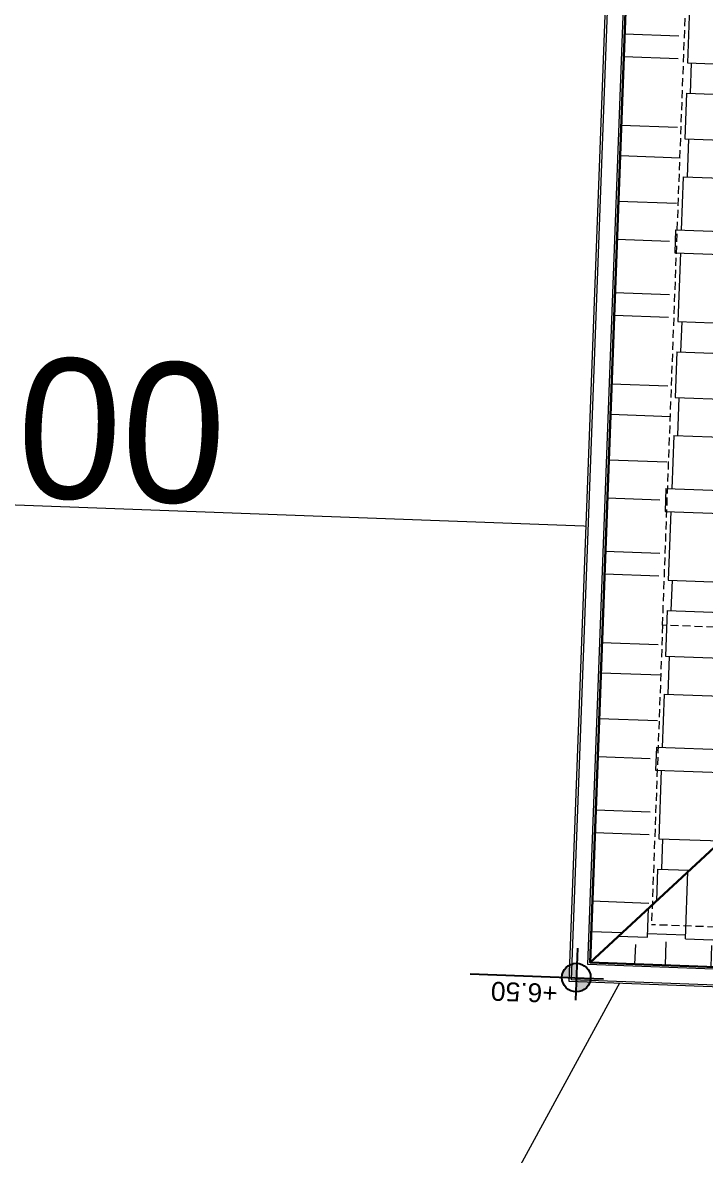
# Model space of a CAD drawing. Header units: centimetres. Extents: x 63871 to 181827, y -95930 to 42199.
# Drawn here: x 169737 to 170079, y 25861 to 26428 of the extents above; entities that cross this region are included whole.
import ezdxf

# ---------------------------------------------------------------- set-up
doc = ezdxf.new("R2010")
doc.units = ezdxf.units.CM
doc.linetypes.add('11-021_500-SatisOfisi_220512$0${ Diamond }', pattern=[12, 4, -2, 2, 2, -2])
for name, color, linetype in [('Bitirme - Duvar', 7, 'Continuous'), ('Dıış Ölçü', 140, 'Continuous'), ('KOT', 171, 'Continuous')]:
    doc.layers.add(name, color=color, linetype=linetype)
for name, color, linetype, lineweight in [('İz DÜŞÜMÜ', 7, '11-021_500-SatisOfisi_220512$0${ Diamond }', 18), ('OLUK', 222, 'Continuous', 15), ('Çatı', 144, 'Continuous', 30)]:
    doc.layers.add(name, color=color, linetype=linetype, lineweight=lineweight)
doc.styles.add('Arial_1', font='Arial.ttf', dxfattribs={"height": 300})
doc.styles.add('MtXpl_Arial_Narrow_1', font='')
doc.styles.add('OLUŞTURULMUŞ_STİL_1', font='Arial.ttf')
doc.styles.add('RomanS', font='')
doc.styles.get('MtXpl_Arial_Narrow_1').set_extended_font_data('Arial Narrow')
doc.styles.get('RomanS').set_extended_font_data('Stylus BT')
doc.dimstyles.new('BÖYÜK', dxfattribs={"dimtxt": 70, "dimasz": 5, "dimexe": 5, "dimexo": 5, "dimgap": 2, "dimtad": 3, "dimdec": 0, "dimzin": 0, "dimdsep": 46, "dimtxsty": 'RomanS', "dimblk": 'DOT', "dimcen": 5, "dimadec": 0, "dimazin": 0, "dimtfac": 1, "dimtdec": 0, "dimtix": 1, "dimtofl": 0, "dimtmove": 1, "dimatfit": 0, "dimldrblk": 'DOT', "dimfxl": 10, "dimfxlon": 1, "dimtolj": 1, "dimtzin": 0, "dimarcsym": 0})

# ---------------------------------------------------------------- blocks, each defined once
blk = doc.blocks.new('HRD')
at = {"layer": 'Bitirme - Duvar', "color": 161, "linetype": 'Continuous', "lineweight": 25}
blk.add_line((154427.13, 36012.48), (154369.63, 36012.48), dxfattribs=at)
blk.add_circle((154437.36, 36012.48), 10.23, dxfattribs=at)
at = {"layer": 'İz DÜŞÜMÜ'}
blk.add_lwpolyline([(153819.63, 36347.48), (154419.63, 36347.49), (154419.63, 35292.49), (154159.63, 35292.49), (154159.63, 35357.48), (153819.63, 35357.48), (153819.63, 36347.48)], dxfattribs=at)
at = {"style": 'MtXpl_Arial_Narrow_1'}
blk.add_text('I.KAT İZ DÜŞÜMÜ', height=8.316, rotation=89.957, dxfattribs=at).set_placement((154413.75, 36265.76))
at = {"layer": 'Bitirme - Duvar', "linetype": 'Continuous', "char_height": 10, "attachment_point": 7, "style": 'OLUŞTURULMUŞ_STİL_1'}
for s, insert, rotation in [('\\A1;170', (154394.56, 36018.32), 0), ('\\A1;P', (154443.49, 36010.16), 90)]:
    blk.add_mtext(s, dxfattribs=dict(at, insert=insert, rotation=rotation))
at = {"layer": 'Bitirme - Duvar', "linetype": 'Continuous', "insert": (154394.56, 35998.32), "char_height": 10, "width": 22.2306, "attachment_point": 7, "rotation": 0, "style": 'OLUŞTURULMUŞ_STİL_1'}
blk.add_mtext('\\A1;150', dxfattribs=at)
blk = doc.blocks.new('_Dot')
at = {"color": 0, "linetype": 'ByBlock', "lineweight": -2}
blk.add_line((-0.5, 0), (-1, 0), dxfattribs=at)
at = {"color": 0, "linetype": 'ByBlock', "const_width": 0.5}
blk.add_lwpolyline([(-0.25, 0, 1), (0.25, 0, 1)], format="xyb", close=True, dxfattribs=at)
blk = doc.blocks.new('*D309')
at = {"layer": 'Defpoints', "color": 0, "transparency": 16777216}
for p in [(-8492.45, 11266.43), (-7892.9, 11244.17), (-7892.9, 11244.17)]:
    blk.add_point(p, dxfattribs=at)
at = {"layer": 'Dıış Ölçü', "color": 0, "lineweight": -2, "transparency": 16777216}
for p, q in [((-8492.45, 11266.43), (-8492.26, 11271.43)), ((-8487.45, 11266.25), (-7897.89, 11244.35)), ((-7892.9, 11244.17), (-7892.71, 11249.16))]:
    blk.add_line(p, q, dxfattribs=at)
at = {"layer": 'Dıış Ölçü', "color": 0, "lineweight": -2, "transparency": 16777216, "xscale": 5, "yscale": 5, "zscale": 5}
for p, rotation in [((-8492.45, 11266.43), 177.8731903117559), ((-7892.9, 11244.17), 357.8731903117558)]:
    blk.add_blockref('_Dot', p, dxfattribs=dict(at, rotation=rotation))
at = {"layer": 'Dıış Ölçü', "color": 0, "transparency": 16777216, "insert": (-8191.24, 11293.84), "char_height": 70, "attachment_point": 5, "rotation": 357.8732, "style": 'RomanS'}
blk.add_mtext('\\A1;600', dxfattribs=at)
blk = doc.blocks.new('*D319')
at = {"layer": 'Defpoints', "color": 0, "transparency": 16777216}
for p in [(-7900.25, 11046.04), (-8194.04, 10507.14), (-8194.04, 10507.14)]:
    blk.add_point(p, dxfattribs=at)
at = {"layer": 'Dıış Ölçü', "color": 0, "lineweight": -2, "transparency": 16777216}
for p, q in [((-7900.25, 11046.04), (-7895.86, 11043.64)), ((-7902.65, 11041.65), (-8191.65, 10511.53)), ((-8194.04, 10507.14), (-8189.65, 10504.74))]:
    blk.add_line(p, q, dxfattribs=at)
at = {"layer": 'Dıış Ölçü', "color": 0, "lineweight": -2, "transparency": 16777216, "xscale": 5, "yscale": 5, "zscale": 5}
for p, rotation in [((-7900.25, 11046.04), 61.40230146420026), ((-8194.04, 10507.14), 241.4023014642002)]:
    blk.add_blockref('_Dot', p, dxfattribs=dict(at, rotation=rotation))
at = {"layer": 'Dıış Ölçü', "color": 0, "transparency": 16777216, "insert": (-8081.01, 10795.04), "char_height": 70, "attachment_point": 5, "rotation": 61.4023, "style": 'RomanS'}
blk.add_mtext('\\A1;614', dxfattribs=at)
blk = doc.blocks.new('çatı planı')
at = {"layer": 'KOT', "insert": (22.3, 10.9), "char_height": 9.45, "width": 57.6964, "attachment_point": 2, "line_spacing_factor": 0.941778, "style": 'Arial_1'}
blk.add_mtext('+6.50', dxfattribs=at)
blk.add_wipeout([(-680, -1060), (-680, 0), (0, 0), (0, -1125), (-340, -1125), (-340, -1060)]).dxf.layer = 'OLUK'
at = {"layer": 'KOT'}
h = blk.add_hatch(color=256, dxfattribs=at)
h.dxf.hatch_style = 1
h.paths.add_polyline_path([(-3.42, 4.57, 0.402561), (-10.58, -2.31), (-3.42, -2.31)])
h = blk.add_hatch(color=256, dxfattribs=at)
h.dxf.hatch_style = 1
h.paths.add_polyline_path([(3.74, -2.18, 0.009987), (3.74, -1.89), (-3.42, -1.89), (-3.42, -9.34, 0.414214)])
at = {"layer": 'Çatı', "lineweight": 15}
h = blk.add_hatch(dxfattribs=at)
h.set_pattern_fill('AR-RSHKE', color=251, scale=0.15, angle=90)
h.set_pattern_definition([(90, (-196861.627, -36377.483), (-45.72, 97.155), [22.86, -19.05, 26.67, -11.43, 34.29, -15.24]), (90, (-196863.53, -36354.623), (-45.72, 97.155), [19.05, -72.39, 15.24, -22.86]), (90, (-196858.77, -36308.903), (-45.72, 97.155), [11.43, -118.11]), (180, (-196861.627, -36377.483), (-45.72, -32.385), [43.815, -139.065]), (180, (-196861.627, -36354.623), (-45.72, -32.385), [42.8625, -140.0175]), (180, (-196861.627, -36335.573), (-45.72, -32.385), [40.005, -142.875]), (180, (-196858.77, -36308.903), (-45.72, -32.385), [43.815, -139.065]), (180, (-196858.77, -36297.473), (-45.72, -32.385), [43.815, -139.065]), (180, (-196861.627, -36263.183), (-45.72, -32.385), [41.91, -140.97])])
h.paths.add_polyline_path([(-340, -720), (-170, -890), (-170, -890), (-170, -965), (-10, -1115), (-10, -10), (-340, -340)])
h = blk.add_hatch(dxfattribs=at)
h.set_pattern_fill('AR-RSHKE', color=251, scale=0.15, angle=180)
h.set_pattern_definition([(180, (-196861.627, -36377.483), (-97.155, -45.72), [22.86, -19.05, 26.67, -11.43, 34.29, -15.24]), (180, (-196884.487, -36379.39), (-97.155, -45.72), [19.05, -72.39, 15.24, -22.86]), (180, (-196930.207, -36374.626), (-97.155, -45.72), [11.43, -118.11]), (270, (-196861.627, -36377.483), (32.385, -45.72), [43.815, -139.065]), (270, (-196884.487, -36377.483), (32.385, -45.72), [42.8625, -140.0175]), (270, (-196903.537, -36377.483), (32.385, -45.72), [40.005, -142.875]), (270, (-196930.207, -36374.626), (32.385, -45.72), [43.815, -139.065]), (270, (-196941.637, -36374.626), (32.385, -45.72), [43.815, -139.065]), (270, (-196975.927, -36377.483), (32.385, -45.72), [41.91, -140.97])])
h.paths.add_polyline_path([(-340, -340), (-10, -10), (-340, -10)])
h.paths.add_polyline_path([(-320.95, -148.91), (-320.95, -56.76), (-259.16, -56.76), (-259.16, -148.91)], flags=16)
h.paths.add_polyline_path([(-265.43, -141.73), (-265.43, -64.41), (-289.17, -64.41), (-289.17, -141.73)], flags=8)
h.paths.add_polyline_path([(-291.86, -174.71), (-250.78, -174.74), (-250.77, -159.5), (-291.84, -159.47)], flags=24)
at = {"layer": 'İz DÜŞÜMÜ'}
for p in [(-300, -30), (-40, -180)]:
    blk.add_line(p, (-40, -30), dxfattribs=at)
blk.add_lwpolyline([(-300, -1020), (-300, -960), (-40, -960), (-40, -1085), (-300, -1085), (-300, -1020), (-640, -1020), (-640, -30), (-300, -30), (-300, -180), (-40, -180), (-40, -1095)], dxfattribs=at)
at = {"layer": 'KOT'}
for p, q in [((-3.42, -16.98), (-3.42, 9.09)), ((-17.07, -1.89), (49.75, -1.89))]:
    blk.add_line(p, q, dxfattribs=at)
blk.add_circle((-3.42, -2.18), 7.17, dxfattribs=at)
at = {"layer": 'OLUK'}
for points in [[(-340, -1125), (-340, -1060), (-680, -1060), (-680, 0), (0, 0), (0, -1125)], [(-339, -1124), (-339, -1059), (-679, -1059), (-679, -1), (-1, -1), (-1, -1124)], [(-331, -1116), (-331, -1051), (-671, -1051), (-671, -9), (-9, -9), (-9, -1116)]]:
    blk.add_lwpolyline(points, close=True, dxfattribs=at)
at = {"layer": 'Çatı'}
blk.add_line((-340, -340), (-10, -10), dxfattribs=at)
blk.add_lwpolyline([(-330, -1115), (-330, -1050), (-670, -1050), (-670, -10), (-10, -10), (-10, -1115)], close=True, dxfattribs=at)
blk = doc.blocks.new('VAZİYET PLANI')
at = {"rotation": 177.873189238168}
blk.add_blockref('HRD', (147761.91, 41637.77), dxfattribs=at)
at = {"layer": 'Dıış Ölçü'}
for p1, p2, picture, middle in [((-8492.45, 11266.43), (-7892.9, 11244.17), '*D309', (-8191.24, 11293.84)), ((-7900.25, 11046.04), (-8194.04, 10507.14), '*D319', (-8081.01, 10795.04))]:
    dim = blk.add_aligned_dim(p1=p1, p2=p2, distance=0, dimstyle='BÖYÜK', dxfattribs=at)
    dim.commit()
    dim.dimension.update_dxf_attribs({"geometry": picture, "text_midpoint": middle})
at = {"layer": 'OLUK', "rotation": 177.8731895439683}
blk.add_blockref('çatı planı', (-7941.34, 11017.55), dxfattribs=at)

msp = doc.modelspace()

# ---------------------------------------------------------------- block references
at = {"layer": 'OLUK'}
msp.add_blockref('VAZİYET PLANI', (177951.86, 14930.11), dxfattribs=at)

doc.saveas('drawing.dxf')
